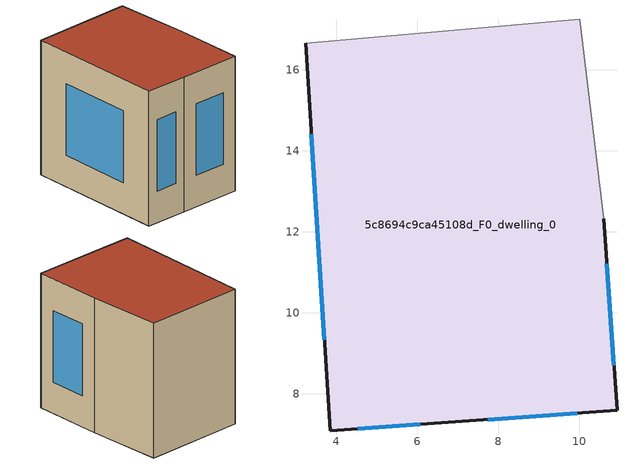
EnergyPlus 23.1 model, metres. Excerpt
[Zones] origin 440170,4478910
5c8694c9ca45108d_F0_dwelling_0
 floor ground (EU_floor_Construction): 10.93,7.59 10.61,12.32 10.02,17.24 3.24,16.65 3.85,7.09 6.76,7.29 z0
 wall outside (EU_wall_Construction): 10.61,12.32 10.93,7.59 6.76,7.29 3.85,7.09 3.24,16.65 z0:9
 wall adiabatic (EU_wall_Construction): 3.24,16.65 10.02,17.24 10.61,12.32 z0:9
 window (EU_Window_Construction): 6.08,7.24 4.53,7.14 / 3.71,9.33 3.38,14.41 / 10.68,11.21 10.86,8.7 / 9.96,7.52 7.74,7.36 z2.11:6.89
 roof outside (EU_roof_Construction): 10.02,17.24 10.61,12.32 10.93,7.59 6.76,7.29 3.85,7.09 3.24,16.65 z9
[Building]
EU S2 Campaign: North Axis=0; Terrain=City; Solar Distribution=FullExterior
[Site:Location]
Madrid: Latitude=40.5; Longitude=-3.5; Time Zone=1; Elevation=609
[SizingPeriod:WeatherFileDays]
AnnualSizingPeriod: Begin Month=1; Begin Day of Month=1; End Month=12; End Day of Month=31; Day of Week for Start Day=Monday; Use Weather File Daylight Saving Period=No; Use Weather File Rain and Snow Indicators=No
[MATERIAL]
EU_InternalMass_Material: Roughness=MediumRough; Thickness=0.1; Conductivity=1; Density=1800; Specific Heat=900; Thermal Absorptance=0.9; Solar Absorptance=0.7; Visible Absorptance=0.7
[MATERIAL:NOMASS] Roughness=MediumRough; Thermal Absorptance=0.9; Solar Absorptance=0.7; Visible Absorptance=0.7
Name | Thermal Resistance
EU_wall_NoMass | 0.419739
EU_roof_NoMass | 0.352165
EU_floor_NoMass | 0.608284
[WINDOWMATERIAL:SIMPLEGLAZINGSYSTEM]
EU_Window_SimpleGlazing: UFactor=4.8352; Solar Heat Gain Coefficient=0.85; Visible Transmittance=0.85
[CONSTRUCTION]
EU_wall_Construction: EU_wall_NoMass
EU_roof_Construction: EU_roof_NoMass
EU_floor_Construction: EU_floor_NoMass
EU_InternalMass_Construction: EU_InternalMass_Material
EU_Window_Construction: EU_Window_SimpleGlazing
[ZONE]
5c8694c9ca45108d_F0_dwelling_0: Type=1; Multiplier=1; Ceiling Height=autocalculate; Volume=608.656; Floor Area=autocalculate; Part of Total Floor Area=Yes
[INTERNALMASS]
5c8694c9ca45108d_F0_dwelling_0_EU_InternalMass: Construction=EU_InternalMass_Construction; Zone or ZoneList=5c8694c9ca45108d_F0_dwelling_0; Surface Area=67.6285
[OTHEREQUIPMENT]
EU_Step8_InternalGain_5c8694c9ca45108d_F0_dwelling_0_f000: Fuel Type=Electricity; Zone or ZoneList or Space or SpaceList=5c8694c9ca45108d_F0_dwelling_0; Schedule=EU_Step8_GainSchedule_5c8694c9ca45108d_F0_dwelling_0_f000; Design Level Calculation Method=Watts/Area; Power per Zone Floor Area=1; Fraction Latent=0; Fraction Radiant=0; Fraction Lost=0; Carbon Dioxide Generation Rate=0; EndUse Subcategory=EU_Step8_InternalGains
[ZONEVENTILATION:DESIGNFLOWRATE]
EU_ConstantAir_5c8694c9ca45108d_F0_dwelling_0: Zone or ZoneList or Space or SpaceList=5c8694c9ca45108d_F0_dwelling_0; Schedule=EU_AlwaysOn; Design Flow Rate Calculation Method=AirChanges/Hour; Air Changes per Hour=0.703302; Ventilation Type=Natural; Fan Pressure Rise=0; Fan Total Efficiency=1; Constant Term Coefficient=1; Temperature Term Coefficient=0; Velocity Term Coefficient=0; Velocity Squared Term Coefficient=0; Minimum Indoor Temperature=-100; Maximum Indoor Temperature=100; Delta Temperature=-100; Minimum Outdoor Temperature=-100; Maximum Outdoor Temperature=100; Maximum Wind Speed=40
[HVACTEMPLATE:THERMOSTAT]
EU_HeatOnly_5c8694c9ca45108d_F0_dwelling_0: Constant Heating Setpoint=20; Constant Cooling Setpoint=50
[HVACTEMPLATE:ZONE:IDEALLOADSAIRSYSTEM]
5c8694c9ca45108d_F0_dwelling_0: Template Thermostat=EU_HeatOnly_5c8694c9ca45108d_F0_dwelling_0; System Availability Schedule=EU_AlwaysOn; Maximum Heating Supply Air Temperature=50; Minimum Cooling Supply Air Temperature=13; Maximum Heating Supply Air Humidity Ratio=0.0156; Minimum Cooling Supply Air Humidity Ratio=0.0077; Heating Limit=NoLimit; Cooling Limit=NoLimit; Heating Availability Schedule=EU_AlwaysOn; Cooling Availability Schedule=EU_CoolingOff; Dehumidification Control Type=ConstantSensibleHeatRatio; Cooling Sensible Heat Ratio=0.7; Dehumidification Setpoint=60; Humidification Control Type=None; Humidification Setpoint=30; Outdoor Air Method=None; Outdoor Air Flow Rate per Person=0.00944; Outdoor Air Flow Rate per Zone Floor Area=0; Outdoor Air Flow Rate per Zone=0; Demand Controlled Ventilation Type=None; Outdoor Air Economizer Type=NoEconomizer; Heat Recovery Type=None; Sensible Heat Recovery Effectiveness=0.7; Latent Heat Recovery Effectiveness=0.65
[SIZING:ZONE]
5c8694c9ca45108d_F0_dwelling_0: Zone Cooling Design Supply Air Temperature Input Method=SupplyAirTemperature; Zone Cooling Design Supply Air Temperature=13; Zone Heating Design Supply Air Temperature Input Method=SupplyAirTemperature; Zone Heating Design Supply Air Temperature=50; Zone Cooling Design Supply Air Humidity Ratio=0.008; Zone Heating Design Supply Air Humidity Ratio=0.008; Cooling Design Air Flow Method=DesignDay; Cooling Design Air Flow Rate=0; Cooling Minimum Air Flow per Zone Floor Area=0.000762; Cooling Minimum Air Flow=0; Cooling Minimum Air Flow Fraction=0.2; Heating Design Air Flow Method=DesignDay; Heating Design Air Flow Rate=0; Heating Maximum Air Flow per Zone Floor Area=0.002032; Heating Maximum Air Flow=0.141576; Heating Maximum Air Flow Fraction=0.3; Account for Dedicated Outdoor Air System=No; Dedicated Outdoor Air System Control Strategy=NeutralSupplyAir; Dedicated Outdoor Air Low Setpoint Temperature for Design=autosize; Dedicated Outdoor Air High Setpoint Temperature for Design=autosize; Zone Load Sizing Method=Sensible Load Only No Latent Load; Zone Latent Cooling Design Supply Air Humidity Ratio Input Method=HumidityRatioDifference; Zone Cooling Design Supply Air Humidity Ratio Difference=0.005; Zone Latent Heating Design Supply Air Humidity Ratio Input Method=HumidityRatioDifference; Zone Humidification Design Supply Air Humidity Ratio Difference=0.005
[SCHEDULE:CONSTANT]
Name | Hourly Value
EU_AlwaysOn | 1
EU_CoolingOff | 0
[SCHEDULE:FILE]
EU_Step8_GainSchedule_5c8694c9ca45108d_F0_dwelling_0_f000: File=../../schedules/5c8694c9ca45108d/5c8694c9ca45108d_F0_dwelling_0_f000_gain.csv; Column Number=1; Rows to Skip at Top=0; Number of Hours of Data=8760; Column Separator=Comma; Interpolate to Timestep=No; Minutes per Item=60; Adjust Schedule for Daylight Savings=Yes
